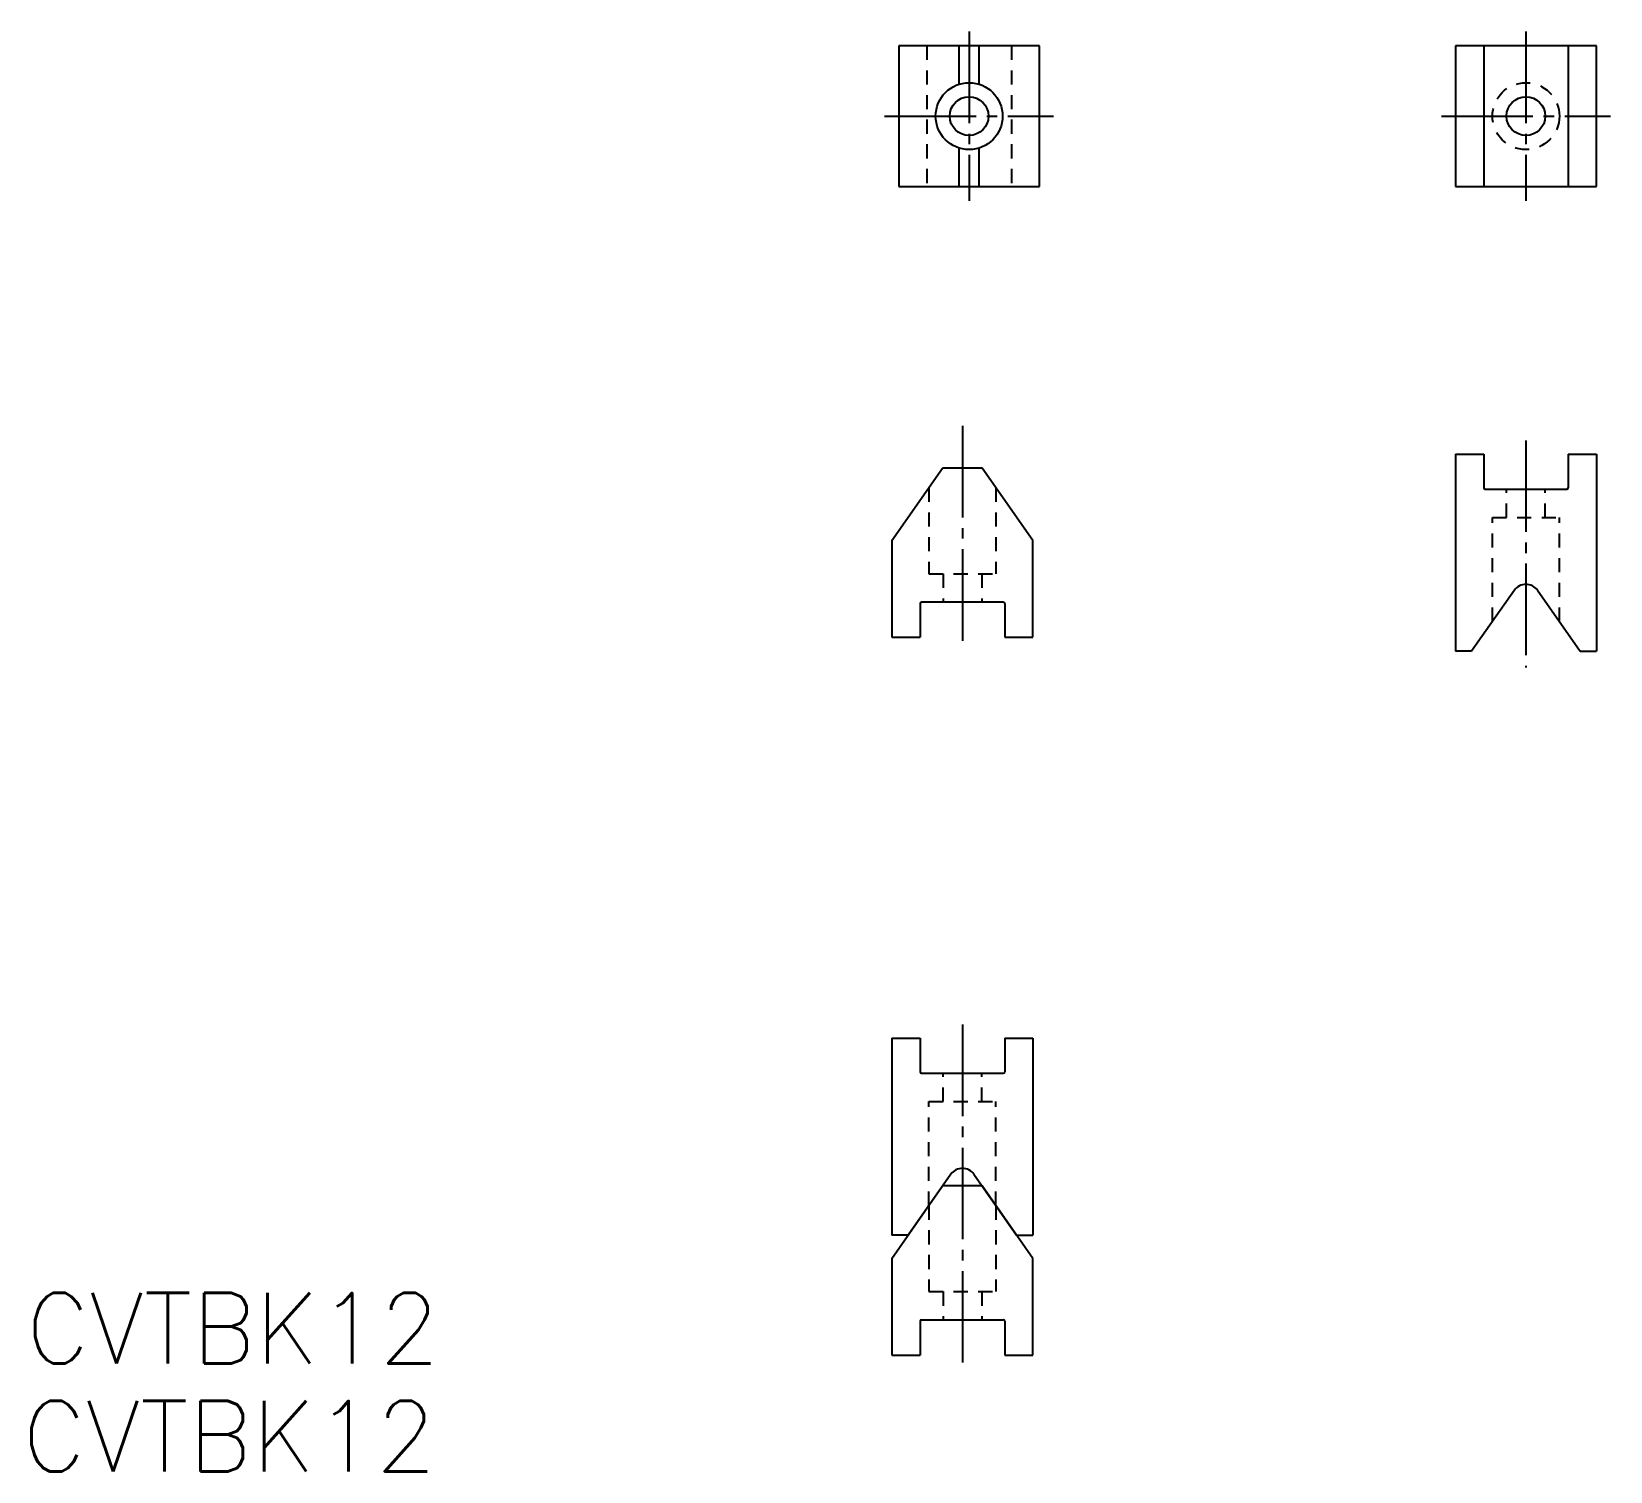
# Model space of a CAD drawing. Extents: x -28 to 196, y -227 to -23.
import ezdxf

# ---------------------------------------------------------------- set-up
doc = ezdxf.new("R2010")
doc.units = 0
doc.linetypes.add('CENTER', pattern=[17.5, 13, -1.5, 1.5, -1.5])
doc.linetypes.add('DASHED', pattern=[3.5, 2, -1.5])
doc.layers.get('0').update_dxf_attribs({"linetype": 'CONTINUOUS'})
doc.layers.add('CENTER', color=1, linetype='CENTER')
doc.styles.get("Standard").update_dxf_attribs({"font": 'txt.shx', "bigfont": '@extfont2.shx'})

msp = doc.modelspace()

# ---------------------------------------------------------------- linework, layer by layer
at = {"color": 7, "linetype": 'CONTINUOUS'}
for p, q in [((94.75, -24.86), (94.75, -44.86)), ((114.75, -24.86), (94.75, -24.86)), ((103.34, -25.94), (103.34, -24.86)), ((103.34, -30.32), (103.34, -24.86)), ((106.17, -25.94), (106.17, -24.86)), ((106.17, -30.32), (106.17, -24.86)), ((114.75, -44.86), (114.75, -24.86)), ((173.8, -24.86), (173.8, -44.86)), ((193.8, -24.86), (173.8, -24.86)), ((177.8, -24.86), (177.8, -44.86)), ((189.8, -24.86), (189.8, -44.86)), ((193.8, -44.86), (193.8, -24.86)), ((94.75, -28.61), (94.75, -28.61)), ((94.75, -28.61), (94.75, -28.61)), ((173.8, -28.61), (173.8, -28.61)), ((173.8, -28.61), (173.8, -28.61)), ((94.75, -34.86), (94.75, -34.86)), ((94.75, -34.86), (94.75, -34.86)), ((173.8, -34.86), (173.8, -34.86)), ((173.8, -34.86), (173.8, -34.86)), ((103.34, -44.86), (103.34, -39.39)), ((106.17, -44.86), (106.17, -39.39)), ((103.34, -44.86), (103.34, -43.77)), ((106.17, -44.86), (106.17, -43.77)), ((94.75, -44.86), (114.75, -44.86)), ((173.8, -44.86), (193.8, -44.86)), ((173.8, -82.82), (173.8, -110.82)), ((173.8, -82.82), (177.8, -82.82)), ((177.8, -82.82), (177.8, -87.62)), ((189.8, -82.82), (189.8, -87.62)), ((189.8, -82.82), (193.8, -82.82)), ((193.8, -82.82), (193.8, -110.82)), ((93.8, -95.1), (100.99, -84.82)), ((106.6, -84.82), (100.99, -84.82)), ((113.8, -95.1), (106.6, -84.82)), ((178, -87.82), (189.6, -87.82)), ((182.16, -102.16), (176.09, -110.82)), ((185.43, -102.16), (191.5, -110.82)), ((176.09, -110.82), (173.8, -110.82)), ((191.5, -110.82), (193.8, -110.82)), ((93.8, -165.71), (93.8, -193.71)), ((93.8, -165.71), (97.8, -165.71)), ((97.8, -165.71), (97.8, -170.51)), ((109.8, -165.71), (109.8, -170.51)), ((109.8, -165.71), (113.8, -165.71)), ((113.8, -165.71), (113.8, -193.71)), ((98, -170.71), (109.6, -170.71)), ((102.16, -185.05), (96.09, -193.71)), ((105.43, -185.05), (111.5, -193.71)), ((93.8, -196.99), (100.99, -186.71)), ((106.6, -186.71), (100.99, -186.71)), ((113.8, -196.99), (106.6, -186.71)), ((96.09, -193.71), (93.8, -193.71)), ((111.5, -193.71), (113.8, -193.71)), ((93.8, -196.99), (93.8, -210.71)), ((113.8, -210.71), (113.8, -196.99)), ((97.8, -205.91), (97.8, -210.71)), ((98, -205.71), (109.6, -205.71)), ((109.8, -205.91), (109.8, -210.71)), ((93.8, -210.71), (97.8, -210.71)), ((109.8, -210.71), (113.8, -210.71))]:
    msp.add_line(p, q, dxfattribs=at)
at = {"color": 3, "linetype": 'DASHED'}
for p, q in [((98.75, -24.86), (98.75, -44.86)), ((110.75, -24.86), (110.75, -44.86)), ((99.05, -87.6), (99.05, -99.82)), ((108.55, -87.6), (108.55, -99.82)), ((181.05, -91.82), (181.05, -87.82)), ((186.55, -91.82), (186.55, -87.82)), ((179.05, -91.82), (188.55, -91.82)), ((179.05, -106.6), (179.05, -91.82)), ((188.55, -106.6), (188.55, -91.82)), ((99.05, -99.82), (108.55, -99.82)), ((101.05, -99.82), (101.05, -103.82)), ((106.55, -99.82), (106.55, -103.82)), ((101.05, -174.71), (101.05, -170.71)), ((106.55, -174.71), (106.55, -170.71)), ((99.05, -174.71), (108.55, -174.71)), ((99.05, -189.5), (99.05, -174.71)), ((108.55, -189.5), (108.55, -174.71)), ((99.05, -189.5), (99.05, -201.71)), ((108.55, -189.5), (108.55, -201.71)), ((99.05, -201.71), (108.55, -201.71)), ((101.05, -201.71), (101.05, -205.71)), ((106.55, -201.71), (106.55, -205.71))]:
    msp.add_line(p, q, dxfattribs=at)
at = {"linetype": 'CONTINUOUS'}
for p, q in [((93.8, -95.1), (93.8, -108.82)), ((113.8, -108.82), (113.8, -95.1)), ((97.8, -104.02), (97.8, -108.82)), ((98, -103.82), (109.6, -103.82)), ((109.8, -104.02), (109.8, -108.82)), ((93.8, -108.82), (97.8, -108.82)), ((109.8, -108.82), (113.8, -108.82))]:
    msp.add_line(p, q, dxfattribs=at)
at = {"color": 7, "linetype": 'CONTINUOUS'}
for centre, radius in [((104.75, -34.86), 4.75), ((104.75, -34.86), 2.75), ((183.8, -34.86), 2.75)]:
    msp.add_circle(centre, radius, dxfattribs=at)
at = {"color": 3, "linetype": 'DASHED'}
msp.add_circle((183.8, -34.86), 4.75, dxfattribs=at)
at = {"color": 7, "linetype": 'CONTINUOUS'}
for centre, radius, start, end in [((178, -87.62), 0.2, 180, 270), ((189.6, -87.62), 0.2, 270, 0), ((183.8, -103.31), 2, 35, 145), ((98, -170.51), 0.2, 180, 270), ((109.6, -170.51), 0.2, 270, 0), ((103.8, -186.2), 2, 35, 145), ((98, -205.91), 0.2, 90, 180), ((109.6, -205.91), 0.2, 0, 90)]:
    msp.add_arc(centre, radius, start, end, dxfattribs=at)
at = {"linetype": 'CONTINUOUS'}
for centre, start, end in [((98, -104.02), 90, 180), ((109.6, -104.02), 360, 90)]:
    msp.add_arc(centre, 0.2, start, end, dxfattribs=at)
at = {"layer": 'CENTER', "linetype": 'CENTER'}
for p, q in [((104.75, -22.86), (104.75, -46.86)), ((183.8, -22.86), (183.8, -46.86)), ((92.75, -34.86), (116.75, -34.86)), ((171.8, -34.86), (195.8, -34.86)), ((103.8, -78.82), (103.8, -110.82)), ((183.8, -80.88), (183.8, -113.14)), ((103.8, -163.78), (103.8, -212.71))]:
    msp.add_line(p, q, dxfattribs=at)

# ---------------------------------------------------------------- texts
for p in [(-29.14, -211.9), (-29.64, -227.23)]:
    msp.add_text('CVTBK12', height=10).set_placement(p)

doc.saveas('drawing.dxf')
